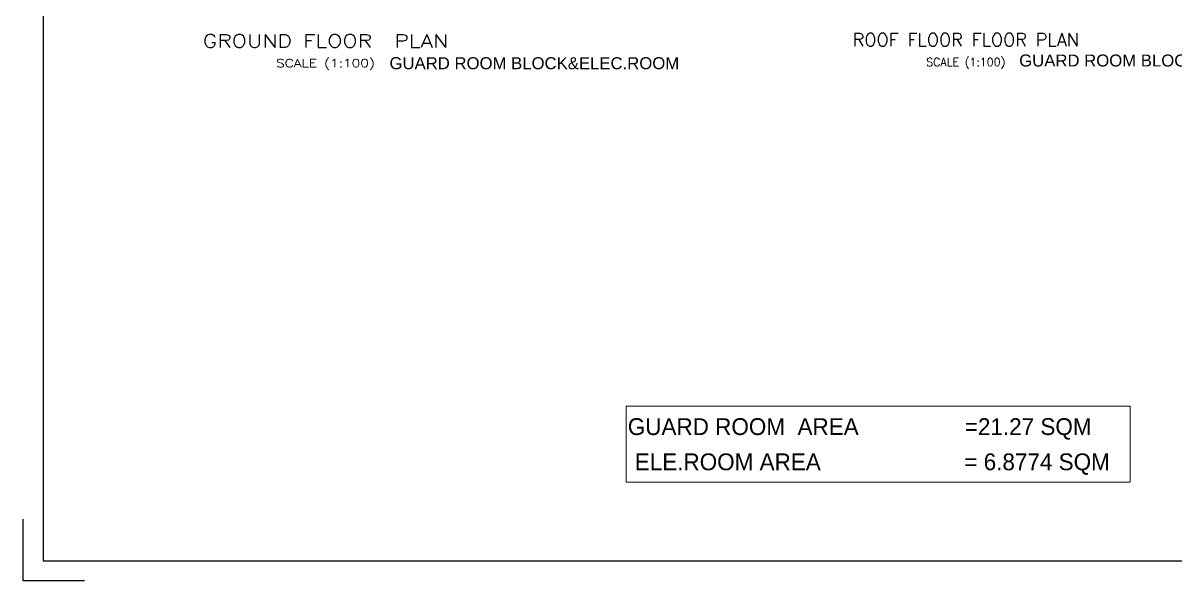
# Model space of a CAD drawing. Header units: millimetres. Extents: x -11627 to -10952, y 10244 to 10588.
# Drawn here: x -11340.21 to -11305.92, y 10389 to 10405.58 of the extents above; entities that cross this region are included whole.
import ezdxf
from ezdxf.enums import TextEntityAlignment as Align

# ---------------------------------------------------------------- set-up
doc = ezdxf.new("R2010")
doc.units = ezdxf.units.MM
doc.layers.get('0').update_dxf_attribs({"lineweight": 5})
for name, color, linetype, lineweight in [('A-TEXT', 3, 'Continuous', 13), ('BORDER A1', 7, 'Continuous', 100), ('M.FRAME TEXT2', 6, 'Continuous', 0), ('TEXT', 30, 'Continuous', 9), ('Title Block', 7, 'Continuous', 0)]:
    doc.layers.add(name, color=color, linetype=linetype, lineweight=lineweight)
doc.styles.add('ARIAL', font='arial.ttf')
doc.styles.add('EUROROMAN', font='eur_____.pfb', dxfattribs={"width": 0.8, "height": 0.2})
doc.styles.add('Title-Big', font='ROMANS.shx', dxfattribs={"height": 0.5})
doc.styles.add('Title-Small', font='ROMANS.shx', dxfattribs={"height": 0.25})

# ---------------------------------------------------------------- blocks, each defined once
blk = doc.blocks.new('Title')
at = {"color": 4, "style": 'Title-Big'}
blk.add_attdef('DRAWNAME', text='', height=0.4, dxfattribs=at).set_placement((0, 0), align=Align.MIDDLE_CENTER)
at = {"color": 0, "style": 'Title-Small'}
blk.add_attdef('SCALE', text='', height=0.25, dxfattribs=at).set_placement((0, -0.688), align=Align.MIDDLE_CENTER)
blk = doc.blocks.new('ADM FRAME-A2')
at = {"layer": 'BORDER A1', "lineweight": 25}
blk.add_lwpolyline([(-58.529, 2.457), (-11.557, 2.457), (-11.557, 40.943), (-58.529, 40.943)], close=True, dxfattribs=at)
blk.add_lwpolyline([(-57.297, 1.856), (-59.13, 1.856), (-59.13, 3.689)], dxfattribs=at)

msp = doc.modelspace()

# ---------------------------------------------------------------- linework, layer by layer
at = {"layer": 'A-TEXT'}
msp.add_lwpolyline([(-11307.257, 10394.194), (-11322.257, 10394.194), (-11322.257, 10391.932), (-11307.257, 10391.932)], close=True, dxfattribs=at)

# ---------------------------------------------------------------- block references
at = {"layer": 'TEXT', "linetype": 'ByBlock'}
ref = msp.add_blockref('Title', (-11331.205, 10405.051), dxfattribs=dict(at, xscale=1.5, yscale=1.2))
ref.add_attrib('DRAWNAME', 'GROUND FLOOR  PLAN', dxfattribs={"layer": '0', "color": 4, "height": 0.384, "style": 'Title-Big', "width": 1.25}).set_placement((-11331.205, 10405.051), align=Align.MIDDLE_CENTER)
ref.add_attrib('SCALE', 'SCALE (1:100)', dxfattribs={"layer": '0', "color": 0, "height": 0.24, "style": 'Title-Small', "width": 1.25}).set_placement((-11331.205, 10404.391), align=Align.MIDDLE_CENTER)
ref = msp.add_blockref('Title', (-11312.147, 10405.085), dxfattribs=dict(at, xscale=-1.199999999999999, yscale=1.199999999999999, zscale=1.199999999999999))
ref.add_attrib('DRAWNAME', 'ROOF FLOOR FLOOR PLAN', dxfattribs={"layer": '0', "color": 4, "height": 0.384, "style": 'Title-Big'}).set_placement((-11312.147, 10405.085), align=Align.MIDDLE_CENTER)
ref.add_attrib('SCALE', 'SCALE (1:100)', dxfattribs={"layer": '0', "color": 0, "height": 0.24, "style": 'Title-Small'}).set_placement((-11312.147, 10404.424), align=Align.MIDDLE_CENTER)
at = {"layer": 'Title Block'}
msp.add_blockref('ADM FRAME-A2', (-11281.077, 10387.14), dxfattribs=at)

# ---------------------------------------------------------------- texts
at = {"layer": 'A-TEXT', "style": 'EUROROMAN'}
for s, p in [('GUARD ROOM  AREA                 =21.27 SQM', (-11322.208, 10393.334)), ('ELE.ROOM AREA                       = 6.8774 SQM', (-11322, 10392.287))]:
    msp.add_text(s, height=0.5, dxfattribs=at).set_placement(p)
at = {"layer": 'M.FRAME TEXT2', "style": 'ARIAL'}
for p in [(-11324.92, 10404.389), (-11306.178, 10404.469)]:
    msp.add_text('GUARD ROOM BLOCK&ELEC.ROOM ', height=0.35612, dxfattribs=at).set_placement(p, align=Align.MIDDLE_CENTER)

doc.saveas('drawing.dxf')
